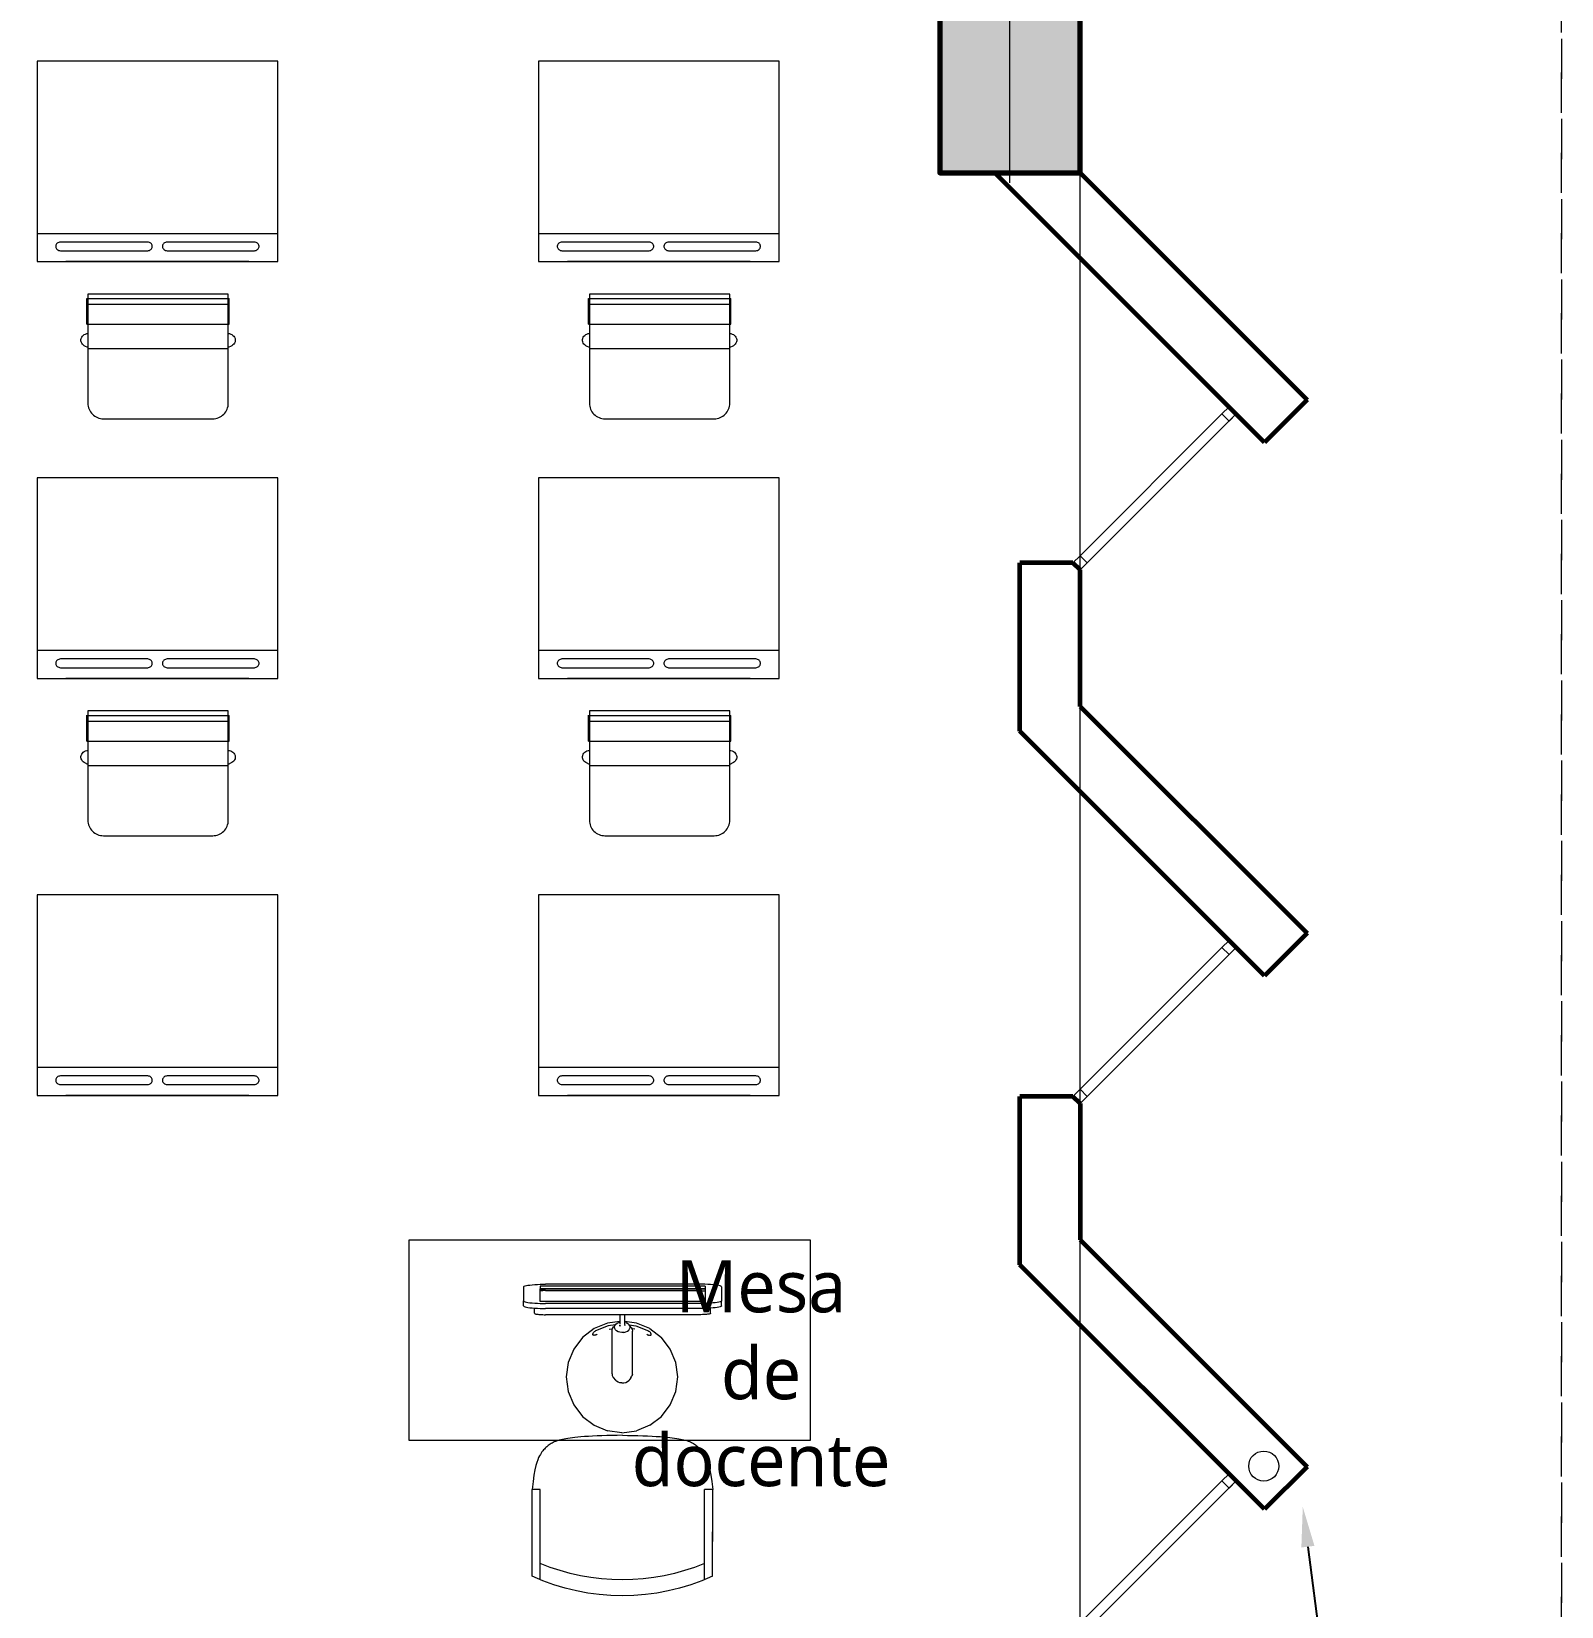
# Model space of a CAD drawing. Header units: metres. Extents: x 28 to 239, y -1 to 113.
# Drawn here: x 127.527 to 131.341, y 69.763 to 73.69 of the extents above; entities that cross this region are included whole.
import ezdxf
from ezdxf import colors
from ezdxf.entities.mleader import LeaderData, LeaderLine
from ezdxf.math import Vec2, Vec3

# ---------------------------------------------------------------- set-up
doc = ezdxf.new("R2010")
doc.units = ezdxf.units.M
doc.linetypes.add('DASHED2', pattern=[0.375, 0.25, -0.125])
doc.linetypes.add('HIDDEN2', pattern=[0.1875, 0.125, -0.0625])
for name, color, linetype, lineweight in [('COLUMNAS 50', 32, 'Continuous', 70), ('Equipamiento SR', 23, 'Continuous', 0), ('GRAFO 0 BLANCO', 7, 'Continuous', 0), ('letras sr', 7, 'Continuous', 5), ('Muros el', 144, 'Continuous', 60), ('proyecciones', 1, 'DASHED2', 5), ('tuberia de montantes', 10, 'Continuous', 0), ('Vanos', 140, 'Continuous', 5)]:
    doc.layers.add(name, color=color, linetype=linetype, lineweight=lineweight)
doc.layers.add('Mobiliario', color=7, linetype='Continuous', lineweight=0, true_color=0x7f7f7f)
doc.styles.add('Generales', font='trebuc.ttf', dxfattribs={"height": 0.1})

# ---------------------------------------------------------------- blocks, each defined once
blk = doc.blocks.new('Columna 1.10 x0.30')
at = {"true_color": 0xc7c8ca}
h = blk.add_hatch(color=9, dxfattribs=at)
h.dxf.hatch_style = 1
h.paths.add_polyline_path([(-234.8493, 113.8066), (-235.9493, 113.8066), (-235.9493, 113.4566), (-234.8493, 113.4566)])
h.paths.add_polyline_path([(-235.3906, 113.6316, -1), (-235.408, 113.6316, -1)], flags=16)
at = {"layer": 'COLUMNAS 50', "color": 1, "linetype": 'Continuous', "lineweight": 5}
for p, q in [((-235.3993, 113.8732), (-235.3993, 113.6932)), ((-235.9743, 113.6316), (-235.4443, 113.6316)), ((-234.8243, 113.6316), (-235.3543, 113.6316)), ((-235.3993, 113.5616), (-235.3993, 113.3816))]:
    blk.add_line(p, q, dxfattribs=at)
at = {"layer": 'COLUMNAS 50', "linetype": 'Continuous'}
blk.add_lwpolyline([(-235.9493, 113.4566), (-234.8493, 113.4566), (-234.8493, 113.8066), (-235.9493, 113.8066)], close=True, dxfattribs=at)
at = {"layer": 'COLUMNAS 50', "color": 1, "linetype": 'Continuous', "lineweight": 5}
blk.add_circle((-235.3993, 113.6316), 0.00871, dxfattribs=at)
blk.add_point((-235.3993, 113.6316), dxfattribs=at)
blk = doc.blocks.new('A$C0C667B88')
at = {"layer": 'Equipamiento SR'}
for p, q in [((0.0491, 0.7653), (0.1591, 0.7653)), ((0.135, 0.7655), (0.265, 0.7655)), ((0.16, 0.7655), (0.265, 0.7655)), ((0.265, 0.7655), (0.265, 0.7453)), ((0.0404, 0.7453), (0.265, 0.7453)), ((0.0404, 0.3353), (0.265, 0.3353)), ((0.0491, 0.3153), (0.1591, 0.3153)), ((0.135, 0.3155), (0.265, 0.3155)), ((0.16, 0.3155), (0.265, 0.3155)), ((0.265, 0.3353), (0.265, 0.3155))]:
    blk.add_line(p, q, dxfattribs=at)
for points in [[(0.4, 0.5403), (0.3999, 0.5534), (0.3997, 0.5663), (0.3994, 0.579), (0.399, 0.5913), (0.3985, 0.6032), (0.398, 0.6144), (0.3974, 0.6249), (0.3967, 0.6346), (0.396, 0.6433), (0.3953, 0.6512), (0.3946, 0.6584), (0.3938, 0.6648), (0.393, 0.6706), (0.3922, 0.6759), (0.3914, 0.6808), (0.3905, 0.6853), (0.3896, 0.6895), (0.3887, 0.6935), (0.3877, 0.6973), (0.3867, 0.7008), (0.3857, 0.7041), (0.3845, 0.7073), (0.3834, 0.7102), (0.3821, 0.713), (0.3808, 0.7156), (0.3794, 0.718), (0.378, 0.7203), (0.3765, 0.7226), (0.3749, 0.7247), (0.3732, 0.7268), (0.3715, 0.7288), (0.3697, 0.7307), (0.3678, 0.7327), (0.3658, 0.7346), (0.3637, 0.7366), (0.3613, 0.7385), (0.3587, 0.7405), (0.3557, 0.7426), (0.3524, 0.7447), (0.3486, 0.7468), (0.3444, 0.749), (0.3392, 0.7513), (0.3326, 0.7536), (0.3244, 0.7559), (0.3139, 0.7583), (0.3008, 0.7607), (0.2846, 0.7631), (0.265, 0.7655)], [(0.4, 0.5403), (0.3999, 0.5272), (0.3997, 0.5142), (0.3994, 0.5015), (0.399, 0.4892), (0.3985, 0.4774), (0.398, 0.4661), (0.3974, 0.4556), (0.3967, 0.446), (0.396, 0.4372), (0.3953, 0.4293), (0.3946, 0.4222), (0.3938, 0.4158), (0.393, 0.4099), (0.3922, 0.4046), (0.3914, 0.3998), (0.3905, 0.3952), (0.3896, 0.391), (0.3887, 0.387), (0.3877, 0.3832), (0.3867, 0.3797), (0.3857, 0.3764), (0.3845, 0.3733), (0.3834, 0.3703), (0.3821, 0.3676), (0.3808, 0.365), (0.3794, 0.3625), (0.378, 0.3602), (0.3765, 0.358), (0.3749, 0.3558), (0.3732, 0.3538), (0.3715, 0.3518), (0.3697, 0.3498), (0.3678, 0.3478), (0.3658, 0.3459), (0.3637, 0.344), (0.3613, 0.342), (0.3587, 0.34), (0.3557, 0.338), (0.3524, 0.3359), (0.3486, 0.3337), (0.3444, 0.3315), (0.3392, 0.3293), (0.3326, 0.327), (0.3244, 0.3247), (0.3139, 0.3223), (0.3008, 0.32), (0.2846, 0.3177), (0.265, 0.3155)]]:
    blk.add_lwpolyline(points, dxfattribs=at)
for centre, start, end in [((0.5402, 0.5403), 155.3885, 204.6115), ((0.5802, 0.5403), 157.7008, 202.2992)]:
    blk.add_arc(centre, 0.5403, start, end, dxfattribs=at)
blk = doc.blocks.new('A$C3689293D')
at = {"layer": 'Equipamiento SR'}
for p, q in [((0.95, 0.7), (0.05, 0.7)), ((0.2485, 0.5888), (0.2553, 0.5892)), ((0.2553, 0.5892), (0.2624, 0.5895)), ((0.2624, 0.5895), (0.2697, 0.5897)), ((0.2697, 0.5897), (0.2756, 0.5897)), ((0.2756, 0.5897), (0.6598, 0.5897)), ((0.6657, 0.5897), (0.6598, 0.5897)), ((0.673, 0.5895), (0.6657, 0.5897)), ((0.6801, 0.5892), (0.673, 0.5895)), ((0.6868, 0.5888), (0.6801, 0.5892)), ((0.2211, 0.5829), (0.2212, 0.5836)), ((0.2211, 0.5829), (0.2211, 0.5485)), ((0.2212, 0.5836), (0.2224, 0.5845)), ((0.2224, 0.5845), (0.2246, 0.5854)), ((0.2246, 0.5854), (0.2278, 0.5862)), ((0.2278, 0.5862), (0.2318, 0.587)), ((0.2318, 0.587), (0.2367, 0.5877)), ((0.2367, 0.5877), (0.2423, 0.5883)), ((0.2423, 0.5883), (0.2485, 0.5888)), ((0.2622, 0.5845), (0.6732, 0.5845)), ((0.2622, 0.5845), (0.2622, 0.5783)), ((0.2622, 0.5783), (0.6732, 0.5783)), ((0.2622, 0.5783), (0.2622, 0.5769)), ((0.2622, 0.5769), (0.2624, 0.577)), ((0.2622, 0.5769), (0.2622, 0.5733)), ((0.2652, 0.5735), (0.2622, 0.5733)), ((0.2622, 0.5733), (0.2622, 0.5468)), ((0.2624, 0.577), (0.2697, 0.5771)), ((0.2687, 0.5736), (0.2652, 0.5735)), ((0.2723, 0.5737), (0.2687, 0.5736)), ((0.2697, 0.5771), (0.2756, 0.5771)), ((0.2759, 0.5737), (0.2723, 0.5737)), ((0.2756, 0.5771), (0.6598, 0.5771)), ((0.6595, 0.5737), (0.2759, 0.5737)), ((0.6595, 0.5737), (0.6631, 0.5737)), ((0.6657, 0.5771), (0.6598, 0.5771)), ((0.6631, 0.5737), (0.6667, 0.5736)), ((0.673, 0.577), (0.6657, 0.5771)), ((0.6667, 0.5736), (0.6702, 0.5735)), ((0.6702, 0.5735), (0.6732, 0.5733)), ((0.6732, 0.5769), (0.673, 0.577)), ((0.6732, 0.5845), (0.6732, 0.5783)), ((0.6732, 0.5769), (0.6732, 0.5783)), ((0.6732, 0.5733), (0.6732, 0.5769)), ((0.6732, 0.5468), (0.6732, 0.5733)), ((0.6931, 0.5883), (0.6868, 0.5888)), ((0.6987, 0.5877), (0.6931, 0.5883)), ((0.7036, 0.587), (0.6987, 0.5877)), ((0.7076, 0.5862), (0.7036, 0.587)), ((0.7108, 0.5854), (0.7076, 0.5862)), ((0.713, 0.5845), (0.7108, 0.5854)), ((0.7142, 0.5836), (0.713, 0.5845)), ((0.7143, 0.5829), (0.7142, 0.5836)), ((0.7143, 0.5829), (0.7143, 0.5485)), ((0.2211, 0.5359), (0.2211, 0.5485)), ((0.2211, 0.5485), (0.2212, 0.5478)), ((0.2211, 0.5359), (0.2212, 0.5352)), ((0.2212, 0.5478), (0.2224, 0.5469)), ((0.2212, 0.5352), (0.2224, 0.5343)), ((0.2224, 0.5469), (0.2246, 0.546)), ((0.2224, 0.5343), (0.2246, 0.5334)), ((0.2246, 0.546), (0.2278, 0.5451)), ((0.2246, 0.5334), (0.2278, 0.5326)), ((0.2278, 0.5451), (0.2318, 0.5443)), ((0.2278, 0.5326), (0.2318, 0.5318)), ((0.2318, 0.5443), (0.2367, 0.5436)), ((0.2318, 0.5318), (0.2367, 0.5311)), ((0.2367, 0.5436), (0.2423, 0.543)), ((0.2367, 0.5311), (0.2423, 0.5305)), ((0.2423, 0.543), (0.2485, 0.5425)), ((0.2423, 0.5305), (0.2485, 0.53)), ((0.2485, 0.5425), (0.2553, 0.5421)), ((0.2485, 0.53), (0.2553, 0.5296)), ((0.2485, 0.5171), (0.2485, 0.53)), ((0.2485, 0.53), (0.2485, 0.53)), ((0.2485, 0.5171), (0.2486, 0.5167)), ((0.2486, 0.5167), (0.2491, 0.5162)), ((0.2491, 0.5162), (0.2502, 0.5158)), ((0.2502, 0.5158), (0.2518, 0.5154)), ((0.2518, 0.5154), (0.2537, 0.515)), ((0.2537, 0.515), (0.2561, 0.5147)), ((0.2553, 0.5421), (0.2624, 0.5419)), ((0.2553, 0.5296), (0.2624, 0.5293)), ((0.2561, 0.5147), (0.2589, 0.5144)), ((0.2589, 0.5144), (0.2619, 0.5141)), ((0.2619, 0.5141), (0.2652, 0.5139)), ((0.2622, 0.5468), (0.6732, 0.5468)), ((0.2624, 0.5419), (0.2697, 0.5417)), ((0.2624, 0.5293), (0.2697, 0.5291)), ((0.2652, 0.5139), (0.2687, 0.5138)), ((0.2687, 0.5138), (0.2723, 0.5137)), ((0.2697, 0.5417), (0.2756, 0.5417)), ((0.2697, 0.5291), (0.2756, 0.5291)), ((0.2723, 0.5137), (0.2759, 0.5137)), ((0.2756, 0.5417), (0.6598, 0.5417)), ((0.2756, 0.5291), (0.6598, 0.5291)), ((0.2759, 0.5137), (0.4622, 0.5137)), ((0.4622, 0.4967), (0.4622, 0.5137)), ((0.4622, 0.5137), (0.4748, 0.5137)), ((0.4748, 0.5137), (0.6595, 0.5137)), ((0.4748, 0.5137), (0.4748, 0.4969)), ((0.6631, 0.5137), (0.6595, 0.5137)), ((0.6657, 0.5417), (0.6598, 0.5417)), ((0.6657, 0.5291), (0.6598, 0.5291)), ((0.6667, 0.5138), (0.6631, 0.5137)), ((0.673, 0.5419), (0.6657, 0.5417)), ((0.673, 0.5293), (0.6657, 0.5291)), ((0.6702, 0.5139), (0.6667, 0.5138)), ((0.6735, 0.5141), (0.6702, 0.5139)), ((0.6801, 0.5421), (0.673, 0.5419)), ((0.6801, 0.5296), (0.673, 0.5293)), ((0.6765, 0.5144), (0.6735, 0.5141)), ((0.6793, 0.5147), (0.6765, 0.5144)), ((0.6816, 0.515), (0.6793, 0.5147)), ((0.6868, 0.5425), (0.6801, 0.5421)), ((0.6868, 0.53), (0.6801, 0.5296)), ((0.6836, 0.5154), (0.6816, 0.515)), ((0.6852, 0.5158), (0.6836, 0.5154)), ((0.6862, 0.5162), (0.6852, 0.5158)), ((0.6868, 0.5167), (0.6862, 0.5162)), ((0.6931, 0.543), (0.6868, 0.5425)), ((0.6869, 0.53), (0.6868, 0.53)), ((0.6869, 0.5171), (0.6868, 0.5167)), ((0.6931, 0.5305), (0.6869, 0.53)), ((0.6869, 0.5171), (0.6869, 0.53)), ((0.6987, 0.5436), (0.6931, 0.543)), ((0.6987, 0.5311), (0.6931, 0.5305)), ((0.7036, 0.5443), (0.6987, 0.5436)), ((0.7036, 0.5318), (0.6987, 0.5311)), ((0.7076, 0.5451), (0.7036, 0.5443)), ((0.7076, 0.5326), (0.7036, 0.5318)), ((0.7108, 0.546), (0.7076, 0.5451)), ((0.7108, 0.5334), (0.7076, 0.5326)), ((0.713, 0.5469), (0.7108, 0.546)), ((0.713, 0.5343), (0.7108, 0.5334)), ((0.7142, 0.5478), (0.713, 0.5469)), ((0.7142, 0.5352), (0.713, 0.5343)), ((0.7143, 0.5485), (0.7142, 0.5478)), ((0.7143, 0.5359), (0.7142, 0.5352)), ((0.7143, 0.5359), (0.7143, 0.5485)), ((0.3996, 0.479), (0.3708, 0.4569)), ((0.3996, 0.479), (0.4332, 0.4929)), ((0.4001, 0.4707), (0.4011, 0.4716)), ((0.4011, 0.4716), (0.4022, 0.4724)), ((0.402, 0.472), (0.4032, 0.4729)), ((0.4022, 0.4724), (0.4034, 0.4732)), ((0.435, 0.4861), (0.4034, 0.4732)), ((0.4332, 0.4929), (0.4622, 0.4967)), ((0.4512, 0.4882), (0.435, 0.4861)), ((0.4373, 0.4774), (0.4441, 0.4783)), ((0.4437, 0.4776), (0.4431, 0.4729)), ((0.4431, 0.3651), (0.4431, 0.4729)), ((0.446, 0.482), (0.4437, 0.4776)), ((0.446, 0.482), (0.4517, 0.4888)), ((0.45, 0.4856), (0.4495, 0.4821)), ((0.4495, 0.4821), (0.4504, 0.4786)), ((0.45, 0.4856), (0.4517, 0.4888)), ((0.4525, 0.4754), (0.4504, 0.4786)), ((0.4517, 0.4888), (0.4546, 0.4917)), ((0.4556, 0.4727), (0.4525, 0.4754)), ((0.4584, 0.494), (0.4546, 0.4917)), ((0.4597, 0.4707), (0.4556, 0.4727)), ((0.4584, 0.494), (0.4622, 0.4952)), ((0.4622, 0.4952), (0.4622, 0.4967)), ((0.4622, 0.4905), (0.4622, 0.4952)), ((0.4629, 0.4888), (0.4623, 0.4869)), ((0.4625, 0.4881), (0.4623, 0.4869)), ((0.4629, 0.4889), (0.4625, 0.4881)), ((0.4747, 0.4873), (0.474, 0.4851)), ((0.474, 0.4851), (0.4745, 0.4861)), ((0.4742, 0.4698), (0.4787, 0.4712)), ((0.4745, 0.4861), (0.4747, 0.4873)), ((0.4748, 0.4969), (0.4748, 0.4952)), ((0.4748, 0.4969), (0.5052, 0.4929)), ((0.4774, 0.4945), (0.4748, 0.4952)), ((0.4748, 0.4952), (0.4748, 0.4898)), ((0.4814, 0.4925), (0.4774, 0.4945)), ((0.4787, 0.4712), (0.4825, 0.4735)), ((0.4846, 0.4898), (0.4814, 0.4925)), ((0.4825, 0.4735), (0.4853, 0.4763)), ((0.4867, 0.4866), (0.4846, 0.4898)), ((0.4846, 0.4898), (0.49, 0.4832)), ((0.4853, 0.4763), (0.487, 0.4796)), ((0.4857, 0.4884), (0.5033, 0.4861)), ((0.4875, 0.4831), (0.4867, 0.4866)), ((0.487, 0.4796), (0.4875, 0.4831)), ((0.4928, 0.479), (0.49, 0.4832)), ((0.4939, 0.4743), (0.4928, 0.479)), ((0.501, 0.4774), (0.4929, 0.4784)), ((0.4939, 0.3666), (0.4939, 0.4743)), ((0.5033, 0.4861), (0.535, 0.4732)), ((0.5052, 0.4929), (0.5387, 0.479)), ((0.5362, 0.4724), (0.535, 0.4732)), ((0.5373, 0.4716), (0.5362, 0.4724)), ((0.5383, 0.4707), (0.5373, 0.4716)), ((0.5387, 0.479), (0.5675, 0.4569)), ((0.3487, 0.4281), (0.3708, 0.4569)), ((0.3962, 0.4648), (0.3963, 0.4655)), ((0.3962, 0.4641), (0.3962, 0.4648)), ((0.3965, 0.4635), (0.3962, 0.4641)), ((0.3963, 0.4655), (0.3966, 0.4663)), ((0.3968, 0.4631), (0.3965, 0.4635)), ((0.3966, 0.4663), (0.397, 0.4672)), ((0.3973, 0.4627), (0.3968, 0.4631)), ((0.397, 0.4672), (0.3976, 0.468)), ((0.398, 0.4624), (0.3973, 0.4627)), ((0.3976, 0.468), (0.3983, 0.4689)), ((0.3988, 0.4623), (0.398, 0.4624)), ((0.3983, 0.4689), (0.3991, 0.4698)), ((0.3997, 0.4622), (0.3988, 0.4623)), ((0.3991, 0.4698), (0.4001, 0.4707)), ((0.4007, 0.4623), (0.3997, 0.4622)), ((0.4017, 0.4625), (0.4007, 0.4623)), ((0.4029, 0.4628), (0.4017, 0.4625)), ((0.4041, 0.4632), (0.4029, 0.4628)), ((0.4053, 0.4638), (0.4041, 0.4632)), ((0.4065, 0.4644), (0.4053, 0.4638)), ((0.4072, 0.4648), (0.4065, 0.4644)), ((0.4643, 0.4695), (0.4597, 0.4707)), ((0.4643, 0.4695), (0.4693, 0.4692)), ((0.4693, 0.4692), (0.4742, 0.4698)), ((0.5311, 0.4648), (0.5318, 0.4644)), ((0.5318, 0.4644), (0.5331, 0.4638)), ((0.5331, 0.4638), (0.5343, 0.4632)), ((0.5343, 0.4632), (0.5355, 0.4628)), ((0.5355, 0.4628), (0.5366, 0.4625)), ((0.5366, 0.4625), (0.5377, 0.4623)), ((0.5377, 0.4623), (0.5387, 0.4622)), ((0.5393, 0.4698), (0.5383, 0.4707)), ((0.5387, 0.4622), (0.5396, 0.4623)), ((0.5401, 0.4689), (0.5393, 0.4698)), ((0.5396, 0.4623), (0.5404, 0.4624)), ((0.5408, 0.468), (0.5401, 0.4689)), ((0.5404, 0.4624), (0.541, 0.4627)), ((0.5414, 0.4672), (0.5408, 0.468)), ((0.541, 0.4627), (0.5415, 0.4631)), ((0.5418, 0.4663), (0.5414, 0.4672)), ((0.5415, 0.4631), (0.5419, 0.4635)), ((0.5421, 0.4655), (0.5418, 0.4663)), ((0.5419, 0.4635), (0.5421, 0.4641)), ((0.5422, 0.4648), (0.5421, 0.4655)), ((0.5421, 0.4641), (0.5422, 0.4648)), ((0.5675, 0.4569), (0.5896, 0.4281)), ((0.3301, 0.3586), (0.3348, 0.3946)), ((0.3348, 0.3946), (0.3487, 0.4281)), ((0.5896, 0.4281), (0.6035, 0.3946)), ((0.6035, 0.3946), (0.6083, 0.3586)), ((0.3348, 0.3226), (0.3301, 0.3586)), ((0.4431, 0.3651), (0.4443, 0.3605)), ((0.447, 0.3563), (0.4443, 0.3605)), ((0.447, 0.3563), (0.4525, 0.3497)), ((0.491, 0.3575), (0.4853, 0.3506)), ((0.4933, 0.3619), (0.491, 0.3575)), ((0.4939, 0.3666), (0.4933, 0.3619)), ((0.6083, 0.3586), (0.6035, 0.3226)), ((0.3487, 0.289), (0.3348, 0.3226)), ((0.4556, 0.347), (0.4525, 0.3497)), ((0.4597, 0.345), (0.4556, 0.347)), ((0.4643, 0.3438), (0.4597, 0.345)), ((0.4693, 0.3435), (0.4643, 0.3438)), ((0.4693, 0.3435), (0.4742, 0.344)), ((0.4742, 0.344), (0.4787, 0.3455)), ((0.4787, 0.3455), (0.4825, 0.3478)), ((0.4825, 0.3478), (0.4853, 0.3506)), ((0.6035, 0.3226), (0.5896, 0.289)), ((0.3708, 0.2602), (0.3487, 0.289)), ((0.5896, 0.289), (0.5675, 0.2602)), ((0.3996, 0.2381), (0.3708, 0.2602)), ((0.3996, 0.2381), (0.4332, 0.2242)), ((0.5387, 0.2381), (0.5052, 0.2242)), ((0.5675, 0.2602), (0.5387, 0.2381)), ((0.4692, 0.2195), (0.4332, 0.2242)), ((0.4692, 0.2195), (0.5052, 0.2242))]:
    blk.add_line(p, q, dxfattribs=at)
blk.add_lwpolyline([(1, 0.7), (0, 0.7), (0, 0.2), (1, 0.2), (1, 0.7)], dxfattribs=at)
blk = doc.blocks.new('A$C3A47622C')
at = {"layer": 'Mobiliario', "linetype": 'Continuous'}
for p, q in [((0.0251, 0.3696), (0.0111, 0.3696)), ((0.0111, 0.015), (0.0111, 0.3696)), ((0.0752, 0.3696), (0.0251, 0.3696)), ((0.0251, 0.015), (0.0251, 0.3696)), ((0.0752, 0.015), (0.0752, 0.3696)), ((0.0983, 0.3673), (0.0987, 0.37)), ((0.0987, 0.37), (0.0997, 0.3732)), ((0.0997, 0.3732), (0.1012, 0.3762)), ((0.1012, 0.3762), (0.1031, 0.3788)), ((0.1031, 0.3788), (0.1053, 0.381)), ((0.1053, 0.381), (0.1079, 0.3828)), ((0.1079, 0.3828), (0.1107, 0.384)), ((0.1107, 0.384), (0.1136, 0.3846)), ((0.1136, 0.3846), (0.1165, 0.3846)), ((0.1165, 0.3846), (0.1194, 0.384)), ((0.1194, 0.384), (0.1222, 0.3828)), ((0.1222, 0.3828), (0.1248, 0.381)), ((0.1248, 0.381), (0.127, 0.3788)), ((0.127, 0.3788), (0.1289, 0.3762)), ((0.1289, 0.3762), (0.1297, 0.3747)), ((0.1297, 0.3747), (0.1333, 0.3673)), ((0.0752, 0.015), (0.0108, 0.015)), ((0.0987, 0.0146), (0.0983, 0.0173)), ((0.0997, 0.0113), (0.0987, 0.0146)), ((0.1012, 0.0084), (0.0997, 0.0113)), ((0.1031, 0.0057), (0.1012, 0.0084)), ((0.1053, 0.0035), (0.1031, 0.0057)), ((0.1079, 0.0018), (0.1053, 0.0035)), ((0.1107, 0.0006), (0.1079, 0.0018)), ((0.1136, 0), (0.1107, 0.0006)), ((0.1165, 0), (0.1136, 0)), ((0.1194, 0.0006), (0.1165, 0)), ((0.1222, 0.0018), (0.1194, 0.0006)), ((0.1248, 0.0035), (0.1222, 0.0018)), ((0.127, 0.0057), (0.1248, 0.0035)), ((0.1289, 0.0084), (0.127, 0.0057)), ((0.1297, 0.0099), (0.1289, 0.0084)), ((0.1333, 0.0173), (0.1297, 0.0099))]:
    blk.add_line(p, q, dxfattribs=at)
at = {"layer": 'Mobiliario'}
blk.add_line((0.1361, 0.0173), (0.1361, 0.3673), dxfattribs=at)
at = {"layer": 'Mobiliario', "linetype": 'Continuous'}
blk.add_lwpolyline([(0, 0.0173), (0.2722, 0.0173, 0.414214), (0.3111, 0.0562), (0.3111, 0.3284, 0.414214), (0.2722, 0.3673), (0, 0.3673), (0, 0.0173)], format="xyb", dxfattribs=at)

msp = doc.modelspace()

# ---------------------------------------------------------------- linework, layer by layer
at = {"layer": 'GRAFO 0 BLANCO'}
msp.add_lwpolyline([(119.7411, 55.3632), (130.1411, 55.3632), (130.1411, 88.2872), (119.7411, 88.2872), (119.7411, 55.3632)], dxfattribs=at)
at = {"layer": 'Mobiliario', "linetype": 'Continuous', "lineweight": 0}
for p, q in [((127.5411, 73.6161), (127.5411, 73.1161)), ((128.1411, 73.6161), (127.5411, 73.6161)), ((128.1411, 73.1161), (128.1411, 73.6161)), ((128.7911, 73.6161), (128.7911, 73.1161)), ((129.3911, 73.6161), (128.7911, 73.6161)), ((129.3911, 73.1161), (129.3911, 73.6161)), ((127.5411, 73.1865), (128.1411, 73.1865)), ((127.5882, 73.1568), (127.5878, 73.155)), ((127.5878, 73.155), (127.5878, 73.1531)), ((127.5889, 73.1586), (127.5882, 73.1568)), ((127.59, 73.1602), (127.5889, 73.1586)), ((127.5915, 73.1617), (127.59, 73.1602)), ((127.5932, 73.1629), (127.5915, 73.1617)), ((127.5951, 73.1639), (127.5932, 73.1629)), ((127.5972, 73.1645), (127.5951, 73.1639)), ((127.5994, 73.1648), (127.5972, 73.1645)), ((127.6005, 73.1648), (127.5994, 73.1648)), ((127.8158, 73.1648), (127.6005, 73.1648)), ((127.8169, 73.1648), (127.8158, 73.1648)), ((127.8191, 73.1645), (127.8169, 73.1648)), ((127.8212, 73.1639), (127.8191, 73.1645)), ((127.8231, 73.1629), (127.8212, 73.1639)), ((127.8248, 73.1617), (127.8231, 73.1629)), ((127.8262, 73.1602), (127.8248, 73.1617)), ((127.8273, 73.1586), (127.8262, 73.1602)), ((127.8281, 73.1568), (127.8273, 73.1586)), ((127.8284, 73.155), (127.8281, 73.1568)), ((127.8284, 73.1531), (127.8284, 73.155)), ((127.8542, 73.1568), (127.8538, 73.155)), ((127.8538, 73.155), (127.8538, 73.1531)), ((127.8549, 73.1586), (127.8542, 73.1568)), ((127.856, 73.1602), (127.8549, 73.1586)), ((127.8575, 73.1617), (127.856, 73.1602)), ((127.8592, 73.1629), (127.8575, 73.1617)), ((127.8611, 73.1639), (127.8592, 73.1629)), ((127.8632, 73.1645), (127.8611, 73.1639)), ((127.8653, 73.1648), (127.8632, 73.1645)), ((127.8664, 73.1648), (127.8653, 73.1648)), ((128.0818, 73.1648), (127.8664, 73.1648)), ((128.0829, 73.1648), (128.0818, 73.1648)), ((128.0851, 73.1645), (128.0829, 73.1648)), ((128.0871, 73.1639), (128.0851, 73.1645)), ((128.0891, 73.1629), (128.0871, 73.1639)), ((128.0908, 73.1617), (128.0891, 73.1629)), ((128.0922, 73.1602), (128.0908, 73.1617)), ((128.0933, 73.1586), (128.0922, 73.1602)), ((128.094, 73.1568), (128.0933, 73.1586)), ((128.0944, 73.155), (128.094, 73.1568)), ((128.0944, 73.1531), (128.0944, 73.155)), ((128.1261, 73.1865), (128.1261, 73.1861)), ((128.7911, 73.1865), (129.3911, 73.1865)), ((128.8382, 73.1568), (128.8378, 73.155)), ((128.8378, 73.155), (128.8378, 73.1531)), ((128.8389, 73.1586), (128.8382, 73.1568)), ((128.84, 73.1602), (128.8389, 73.1586)), ((128.8415, 73.1617), (128.84, 73.1602)), ((128.8432, 73.1629), (128.8415, 73.1617)), ((128.8451, 73.1639), (128.8432, 73.1629)), ((128.8472, 73.1645), (128.8451, 73.1639)), ((128.8494, 73.1648), (128.8472, 73.1645)), ((128.8505, 73.1648), (128.8494, 73.1648)), ((129.0658, 73.1648), (128.8505, 73.1648)), ((129.0669, 73.1648), (129.0658, 73.1648)), ((129.0691, 73.1645), (129.0669, 73.1648)), ((129.0712, 73.1639), (129.0691, 73.1645)), ((129.0731, 73.1629), (129.0712, 73.1639)), ((129.0748, 73.1617), (129.0731, 73.1629)), ((129.0762, 73.1602), (129.0748, 73.1617)), ((129.0773, 73.1586), (129.0762, 73.1602)), ((129.0781, 73.1568), (129.0773, 73.1586)), ((129.0784, 73.155), (129.0781, 73.1568)), ((129.0784, 73.1531), (129.0784, 73.155)), ((129.1042, 73.1568), (129.1038, 73.155)), ((129.1038, 73.155), (129.1038, 73.1531)), ((129.1049, 73.1586), (129.1042, 73.1568)), ((129.106, 73.1602), (129.1049, 73.1586)), ((129.1075, 73.1617), (129.106, 73.1602)), ((129.1092, 73.1629), (129.1075, 73.1617)), ((129.1111, 73.1639), (129.1092, 73.1629)), ((129.1132, 73.1645), (129.1111, 73.1639)), ((129.1153, 73.1648), (129.1132, 73.1645)), ((129.1164, 73.1648), (129.1153, 73.1648)), ((129.3318, 73.1648), (129.1164, 73.1648)), ((129.3329, 73.1648), (129.3318, 73.1648)), ((129.3351, 73.1645), (129.3329, 73.1648)), ((129.3371, 73.1639), (129.3351, 73.1645)), ((129.3391, 73.1629), (129.3371, 73.1639)), ((129.3408, 73.1617), (129.3391, 73.1629)), ((129.3422, 73.1602), (129.3408, 73.1617)), ((129.3433, 73.1586), (129.3422, 73.1602)), ((129.344, 73.1568), (129.3433, 73.1586)), ((129.3444, 73.155), (129.344, 73.1568)), ((129.3444, 73.1531), (129.3444, 73.155)), ((129.3761, 73.1865), (129.3761, 73.1861)), ((127.5411, 73.1161), (128.1411, 73.1161)), ((127.5878, 73.1531), (127.5882, 73.1512)), ((127.5882, 73.1512), (127.5889, 73.1494)), ((127.5889, 73.1494), (127.59, 73.1478)), ((127.59, 73.1478), (127.5915, 73.1463)), ((127.5915, 73.1463), (127.5932, 73.1451)), ((127.5932, 73.1451), (127.5951, 73.1441)), ((127.5951, 73.1441), (127.5972, 73.1435)), ((127.5972, 73.1435), (127.5994, 73.1432)), ((127.5994, 73.1432), (127.6005, 73.1432)), ((127.6005, 73.1432), (127.8158, 73.1432)), ((128.0691, 73.1161), (127.6131, 73.1161)), ((127.8158, 73.1432), (127.8169, 73.1432)), ((127.8169, 73.1432), (127.8191, 73.1435)), ((127.8191, 73.1435), (127.8212, 73.1441)), ((127.8212, 73.1441), (127.8231, 73.1451)), ((127.8231, 73.1451), (127.8248, 73.1463)), ((127.8248, 73.1463), (127.8262, 73.1478)), ((127.8262, 73.1478), (127.8273, 73.1494)), ((127.8273, 73.1494), (127.8281, 73.1512)), ((127.8281, 73.1512), (127.8284, 73.1531)), ((127.8538, 73.1531), (127.8542, 73.1512)), ((127.8542, 73.1512), (127.8549, 73.1494)), ((127.8549, 73.1494), (127.856, 73.1478)), ((127.856, 73.1478), (127.8575, 73.1463)), ((127.8575, 73.1463), (127.8592, 73.1451)), ((127.8592, 73.1451), (127.8611, 73.1441)), ((127.8611, 73.1441), (127.8632, 73.1435)), ((127.8632, 73.1435), (127.8653, 73.1432)), ((127.8653, 73.1432), (127.8664, 73.1432)), ((127.8664, 73.1432), (128.0818, 73.1432)), ((128.0818, 73.1432), (128.0829, 73.1432)), ((128.0829, 73.1432), (128.0851, 73.1435)), ((128.0851, 73.1435), (128.0871, 73.1441)), ((128.0871, 73.1441), (128.0891, 73.1451)), ((128.0891, 73.1451), (128.0908, 73.1463)), ((128.0908, 73.1463), (128.0922, 73.1478)), ((128.0922, 73.1478), (128.0933, 73.1494)), ((128.0933, 73.1494), (128.094, 73.1512)), ((128.094, 73.1512), (128.0944, 73.1531)), ((128.7911, 73.1161), (129.3911, 73.1161)), ((128.8378, 73.1531), (128.8382, 73.1512)), ((128.8382, 73.1512), (128.8389, 73.1494)), ((128.8389, 73.1494), (128.84, 73.1478)), ((128.84, 73.1478), (128.8415, 73.1463)), ((128.8415, 73.1463), (128.8432, 73.1451)), ((128.8432, 73.1451), (128.8451, 73.1441)), ((128.8451, 73.1441), (128.8472, 73.1435)), ((128.8472, 73.1435), (128.8494, 73.1432)), ((128.8494, 73.1432), (128.8505, 73.1432)), ((128.8505, 73.1432), (129.0658, 73.1432)), ((129.3191, 73.1161), (128.8631, 73.1161)), ((129.0658, 73.1432), (129.0669, 73.1432)), ((129.0669, 73.1432), (129.0691, 73.1435)), ((129.0691, 73.1435), (129.0712, 73.1441)), ((129.0712, 73.1441), (129.0731, 73.1451)), ((129.0731, 73.1451), (129.0748, 73.1463)), ((129.0748, 73.1463), (129.0762, 73.1478)), ((129.0762, 73.1478), (129.0773, 73.1494)), ((129.0773, 73.1494), (129.0781, 73.1512)), ((129.0781, 73.1512), (129.0784, 73.1531)), ((129.1038, 73.1531), (129.1042, 73.1512)), ((129.1042, 73.1512), (129.1049, 73.1494)), ((129.1049, 73.1494), (129.106, 73.1478)), ((129.106, 73.1478), (129.1075, 73.1463)), ((129.1075, 73.1463), (129.1092, 73.1451)), ((129.1092, 73.1451), (129.1111, 73.1441)), ((129.1111, 73.1441), (129.1132, 73.1435)), ((129.1132, 73.1435), (129.1153, 73.1432)), ((129.1153, 73.1432), (129.1164, 73.1432)), ((129.1164, 73.1432), (129.3318, 73.1432)), ((129.3318, 73.1432), (129.3329, 73.1432)), ((129.3329, 73.1432), (129.3351, 73.1435)), ((129.3351, 73.1435), (129.3371, 73.1441)), ((129.3371, 73.1441), (129.3391, 73.1451)), ((129.3391, 73.1451), (129.3408, 73.1463)), ((129.3408, 73.1463), (129.3422, 73.1478)), ((129.3422, 73.1478), (129.3433, 73.1494)), ((129.3433, 73.1494), (129.344, 73.1512)), ((129.344, 73.1512), (129.3444, 73.1531)), ((127.5411, 72.5766), (127.5411, 72.0766)), ((128.1411, 72.5766), (127.5411, 72.5766)), ((128.1411, 72.0766), (128.1411, 72.5766)), ((128.7911, 72.5766), (128.7911, 72.0766)), ((129.3911, 72.5766), (128.7911, 72.5766)), ((129.3911, 72.0766), (129.3911, 72.5766)), ((127.5411, 72.1471), (128.1411, 72.1471)), ((128.1261, 72.1471), (128.1261, 72.1467)), ((128.7911, 72.1471), (129.3911, 72.1471)), ((129.3761, 72.1471), (129.3761, 72.1467)), ((127.5882, 72.1174), (127.5878, 72.1155)), ((127.5878, 72.1155), (127.5878, 72.1136)), ((127.5878, 72.1136), (127.5882, 72.1118)), ((127.5889, 72.1192), (127.5882, 72.1174)), ((127.5882, 72.1118), (127.5889, 72.11)), ((127.59, 72.1208), (127.5889, 72.1192)), ((127.5889, 72.11), (127.59, 72.1083)), ((127.5915, 72.1223), (127.59, 72.1208)), ((127.59, 72.1083), (127.5915, 72.1069)), ((127.5932, 72.1235), (127.5915, 72.1223)), ((127.5915, 72.1069), (127.5932, 72.1057)), ((127.5951, 72.1244), (127.5932, 72.1235)), ((127.5932, 72.1057), (127.5951, 72.1047)), ((127.5972, 72.1251), (127.5951, 72.1244)), ((127.5951, 72.1047), (127.5972, 72.1041)), ((127.5994, 72.1254), (127.5972, 72.1251)), ((127.5972, 72.1041), (127.5994, 72.1037)), ((127.6005, 72.1254), (127.5994, 72.1254)), ((127.5994, 72.1037), (127.6005, 72.1037)), ((127.8158, 72.1254), (127.6005, 72.1254)), ((127.6005, 72.1037), (127.8158, 72.1037)), ((127.8169, 72.1254), (127.8158, 72.1254)), ((127.8158, 72.1037), (127.8169, 72.1037)), ((127.8191, 72.1251), (127.8169, 72.1254)), ((127.8169, 72.1037), (127.8191, 72.1041)), ((127.8212, 72.1244), (127.8191, 72.1251)), ((127.8191, 72.1041), (127.8212, 72.1047)), ((127.8231, 72.1235), (127.8212, 72.1244)), ((127.8212, 72.1047), (127.8231, 72.1057)), ((127.8248, 72.1223), (127.8231, 72.1235)), ((127.8231, 72.1057), (127.8248, 72.1069)), ((127.8262, 72.1208), (127.8248, 72.1223)), ((127.8248, 72.1069), (127.8262, 72.1083)), ((127.8273, 72.1192), (127.8262, 72.1208)), ((127.8262, 72.1083), (127.8273, 72.11)), ((127.8281, 72.1174), (127.8273, 72.1192)), ((127.8273, 72.11), (127.8281, 72.1118)), ((127.8284, 72.1155), (127.8281, 72.1174)), ((127.8281, 72.1118), (127.8284, 72.1136)), ((127.8284, 72.1136), (127.8284, 72.1155)), ((127.8542, 72.1174), (127.8538, 72.1155)), ((127.8538, 72.1155), (127.8538, 72.1136)), ((127.8538, 72.1136), (127.8542, 72.1118)), ((127.8549, 72.1192), (127.8542, 72.1174)), ((127.8542, 72.1118), (127.8549, 72.11)), ((127.856, 72.1208), (127.8549, 72.1192)), ((127.8549, 72.11), (127.856, 72.1083)), ((127.8575, 72.1223), (127.856, 72.1208)), ((127.856, 72.1083), (127.8575, 72.1069)), ((127.8592, 72.1235), (127.8575, 72.1223)), ((127.8575, 72.1069), (127.8592, 72.1057)), ((127.8611, 72.1244), (127.8592, 72.1235)), ((127.8592, 72.1057), (127.8611, 72.1047)), ((127.8632, 72.1251), (127.8611, 72.1244)), ((127.8611, 72.1047), (127.8632, 72.1041)), ((127.8653, 72.1254), (127.8632, 72.1251)), ((127.8632, 72.1041), (127.8653, 72.1037)), ((127.8664, 72.1254), (127.8653, 72.1254)), ((127.8653, 72.1037), (127.8664, 72.1037)), ((128.0818, 72.1254), (127.8664, 72.1254)), ((127.8664, 72.1037), (128.0818, 72.1037)), ((128.0829, 72.1254), (128.0818, 72.1254)), ((128.0818, 72.1037), (128.0829, 72.1037)), ((128.0851, 72.1251), (128.0829, 72.1254)), ((128.0829, 72.1037), (128.0851, 72.1041)), ((128.0871, 72.1244), (128.0851, 72.1251)), ((128.0851, 72.1041), (128.0871, 72.1047)), ((128.0891, 72.1235), (128.0871, 72.1244)), ((128.0871, 72.1047), (128.0891, 72.1057)), ((128.0908, 72.1223), (128.0891, 72.1235)), ((128.0891, 72.1057), (128.0908, 72.1069)), ((128.0922, 72.1208), (128.0908, 72.1223)), ((128.0908, 72.1069), (128.0922, 72.1083)), ((128.0933, 72.1192), (128.0922, 72.1208)), ((128.0922, 72.1083), (128.0933, 72.11)), ((128.094, 72.1174), (128.0933, 72.1192)), ((128.0933, 72.11), (128.094, 72.1118)), ((128.0944, 72.1155), (128.094, 72.1174)), ((128.094, 72.1118), (128.0944, 72.1136)), ((128.0944, 72.1136), (128.0944, 72.1155)), ((128.8382, 72.1174), (128.8378, 72.1155)), ((128.8378, 72.1155), (128.8378, 72.1136)), ((128.8378, 72.1136), (128.8382, 72.1118)), ((128.8389, 72.1192), (128.8382, 72.1174)), ((128.8382, 72.1118), (128.8389, 72.11)), ((128.84, 72.1208), (128.8389, 72.1192)), ((128.8389, 72.11), (128.84, 72.1083)), ((128.8415, 72.1223), (128.84, 72.1208)), ((128.84, 72.1083), (128.8415, 72.1069)), ((128.8432, 72.1235), (128.8415, 72.1223)), ((128.8415, 72.1069), (128.8432, 72.1057)), ((128.8451, 72.1244), (128.8432, 72.1235)), ((128.8432, 72.1057), (128.8451, 72.1047)), ((128.8472, 72.1251), (128.8451, 72.1244)), ((128.8451, 72.1047), (128.8472, 72.1041)), ((128.8494, 72.1254), (128.8472, 72.1251)), ((128.8472, 72.1041), (128.8494, 72.1037)), ((128.8505, 72.1254), (128.8494, 72.1254)), ((128.8494, 72.1037), (128.8505, 72.1037)), ((129.0658, 72.1254), (128.8505, 72.1254)), ((128.8505, 72.1037), (129.0658, 72.1037)), ((129.0669, 72.1254), (129.0658, 72.1254)), ((129.0658, 72.1037), (129.0669, 72.1037)), ((129.0691, 72.1251), (129.0669, 72.1254)), ((129.0669, 72.1037), (129.0691, 72.1041)), ((129.0712, 72.1244), (129.0691, 72.1251)), ((129.0691, 72.1041), (129.0712, 72.1047)), ((129.0731, 72.1235), (129.0712, 72.1244)), ((129.0712, 72.1047), (129.0731, 72.1057)), ((129.0748, 72.1223), (129.0731, 72.1235)), ((129.0731, 72.1057), (129.0748, 72.1069)), ((129.0762, 72.1208), (129.0748, 72.1223)), ((129.0748, 72.1069), (129.0762, 72.1083)), ((129.0773, 72.1192), (129.0762, 72.1208)), ((129.0762, 72.1083), (129.0773, 72.11)), ((129.0781, 72.1174), (129.0773, 72.1192)), ((129.0773, 72.11), (129.0781, 72.1118)), ((129.0784, 72.1155), (129.0781, 72.1174)), ((129.0781, 72.1118), (129.0784, 72.1136)), ((129.0784, 72.1136), (129.0784, 72.1155)), ((129.1042, 72.1174), (129.1038, 72.1155)), ((129.1038, 72.1155), (129.1038, 72.1136)), ((129.1038, 72.1136), (129.1042, 72.1118)), ((129.1049, 72.1192), (129.1042, 72.1174)), ((129.1042, 72.1118), (129.1049, 72.11)), ((129.106, 72.1208), (129.1049, 72.1192)), ((129.1049, 72.11), (129.106, 72.1083)), ((129.1075, 72.1223), (129.106, 72.1208)), ((129.106, 72.1083), (129.1075, 72.1069)), ((129.1092, 72.1235), (129.1075, 72.1223)), ((129.1075, 72.1069), (129.1092, 72.1057)), ((129.1111, 72.1244), (129.1092, 72.1235)), ((129.1092, 72.1057), (129.1111, 72.1047)), ((129.1132, 72.1251), (129.1111, 72.1244)), ((129.1111, 72.1047), (129.1132, 72.1041)), ((129.1153, 72.1254), (129.1132, 72.1251)), ((129.1132, 72.1041), (129.1153, 72.1037)), ((129.1164, 72.1254), (129.1153, 72.1254)), ((129.1153, 72.1037), (129.1164, 72.1037)), ((129.3318, 72.1254), (129.1164, 72.1254)), ((129.1164, 72.1037), (129.3318, 72.1037)), ((129.3329, 72.1254), (129.3318, 72.1254)), ((129.3318, 72.1037), (129.3329, 72.1037)), ((129.3351, 72.1251), (129.3329, 72.1254)), ((129.3329, 72.1037), (129.3351, 72.1041)), ((129.3371, 72.1244), (129.3351, 72.1251)), ((129.3351, 72.1041), (129.3371, 72.1047)), ((129.3391, 72.1235), (129.3371, 72.1244)), ((129.3371, 72.1047), (129.3391, 72.1057)), ((129.3408, 72.1223), (129.3391, 72.1235)), ((129.3391, 72.1057), (129.3408, 72.1069)), ((129.3422, 72.1208), (129.3408, 72.1223)), ((129.3408, 72.1069), (129.3422, 72.1083)), ((129.3433, 72.1192), (129.3422, 72.1208)), ((129.3422, 72.1083), (129.3433, 72.11)), ((129.344, 72.1174), (129.3433, 72.1192)), ((129.3433, 72.11), (129.344, 72.1118)), ((129.3444, 72.1155), (129.344, 72.1174)), ((129.344, 72.1118), (129.3444, 72.1136)), ((129.3444, 72.1136), (129.3444, 72.1155)), ((127.5411, 72.0766), (128.1411, 72.0766)), ((128.0691, 72.0766), (127.6131, 72.0766)), ((128.7911, 72.0766), (129.3911, 72.0766)), ((129.3191, 72.0766), (128.8631, 72.0766)), ((127.5411, 71.5372), (127.5411, 71.0372)), ((128.1411, 71.5372), (127.5411, 71.5372)), ((128.1411, 71.0372), (128.1411, 71.5372)), ((128.7911, 71.5372), (128.7911, 71.0372)), ((129.3911, 71.5372), (128.7911, 71.5372)), ((129.3911, 71.0372), (129.3911, 71.5372)), ((127.5411, 71.1077), (128.1411, 71.1077)), ((127.5882, 71.078), (127.5878, 71.0761)), ((127.5878, 71.0761), (127.5878, 71.0742)), ((127.5878, 71.0742), (127.5882, 71.0723)), ((127.5889, 71.0798), (127.5882, 71.078)), ((127.59, 71.0814), (127.5889, 71.0798)), ((127.5915, 71.0829), (127.59, 71.0814)), ((127.5932, 71.0841), (127.5915, 71.0829)), ((127.5951, 71.085), (127.5932, 71.0841)), ((127.5972, 71.0857), (127.5951, 71.085)), ((127.5994, 71.086), (127.5972, 71.0857)), ((127.6005, 71.086), (127.5994, 71.086)), ((127.8158, 71.086), (127.6005, 71.086)), ((127.8169, 71.086), (127.8158, 71.086)), ((127.8191, 71.0857), (127.8169, 71.086)), ((127.8212, 71.085), (127.8191, 71.0857)), ((127.8231, 71.0841), (127.8212, 71.085)), ((127.8248, 71.0829), (127.8231, 71.0841)), ((127.8262, 71.0814), (127.8248, 71.0829)), ((127.8273, 71.0798), (127.8262, 71.0814)), ((127.8281, 71.078), (127.8273, 71.0798)), ((127.8284, 71.0761), (127.8281, 71.078)), ((127.8281, 71.0723), (127.8284, 71.0742)), ((127.8284, 71.0742), (127.8284, 71.0761)), ((127.8542, 71.078), (127.8538, 71.0761)), ((127.8538, 71.0761), (127.8538, 71.0742)), ((127.8538, 71.0742), (127.8542, 71.0723)), ((127.8549, 71.0798), (127.8542, 71.078)), ((127.856, 71.0814), (127.8549, 71.0798)), ((127.8575, 71.0829), (127.856, 71.0814)), ((127.8592, 71.0841), (127.8575, 71.0829)), ((127.8611, 71.085), (127.8592, 71.0841)), ((127.8632, 71.0857), (127.8611, 71.085)), ((127.8653, 71.086), (127.8632, 71.0857)), ((127.8664, 71.086), (127.8653, 71.086)), ((128.0818, 71.086), (127.8664, 71.086)), ((128.0829, 71.086), (128.0818, 71.086)), ((128.0851, 71.0857), (128.0829, 71.086)), ((128.0871, 71.085), (128.0851, 71.0857)), ((128.0891, 71.0841), (128.0871, 71.085)), ((128.0908, 71.0829), (128.0891, 71.0841)), ((128.0922, 71.0814), (128.0908, 71.0829)), ((128.0933, 71.0798), (128.0922, 71.0814)), ((128.094, 71.078), (128.0933, 71.0798)), ((128.0944, 71.0761), (128.094, 71.078)), ((128.094, 71.0723), (128.0944, 71.0742)), ((128.0944, 71.0742), (128.0944, 71.0761)), ((128.1261, 71.1077), (128.1261, 71.1073)), ((128.7911, 71.1077), (129.3911, 71.1077)), ((128.8382, 71.078), (128.8378, 71.0761)), ((128.8378, 71.0761), (128.8378, 71.0742)), ((128.8378, 71.0742), (128.8382, 71.0723)), ((128.8389, 71.0798), (128.8382, 71.078)), ((128.84, 71.0814), (128.8389, 71.0798)), ((128.8415, 71.0829), (128.84, 71.0814)), ((128.8432, 71.0841), (128.8415, 71.0829)), ((128.8451, 71.085), (128.8432, 71.0841)), ((128.8472, 71.0857), (128.8451, 71.085)), ((128.8494, 71.086), (128.8472, 71.0857)), ((128.8505, 71.086), (128.8494, 71.086)), ((129.0658, 71.086), (128.8505, 71.086)), ((129.0669, 71.086), (129.0658, 71.086)), ((129.0691, 71.0857), (129.0669, 71.086)), ((129.0712, 71.085), (129.0691, 71.0857)), ((129.0731, 71.0841), (129.0712, 71.085)), ((129.0748, 71.0829), (129.0731, 71.0841)), ((129.0762, 71.0814), (129.0748, 71.0829)), ((129.0773, 71.0798), (129.0762, 71.0814)), ((129.0781, 71.078), (129.0773, 71.0798)), ((129.0784, 71.0761), (129.0781, 71.078)), ((129.0781, 71.0723), (129.0784, 71.0742)), ((129.0784, 71.0742), (129.0784, 71.0761)), ((129.1042, 71.078), (129.1038, 71.0761)), ((129.1038, 71.0761), (129.1038, 71.0742)), ((129.1038, 71.0742), (129.1042, 71.0723)), ((129.1049, 71.0798), (129.1042, 71.078)), ((129.106, 71.0814), (129.1049, 71.0798)), ((129.1075, 71.0829), (129.106, 71.0814)), ((129.1092, 71.0841), (129.1075, 71.0829)), ((129.1111, 71.085), (129.1092, 71.0841)), ((129.1132, 71.0857), (129.1111, 71.085)), ((129.1153, 71.086), (129.1132, 71.0857)), ((129.1164, 71.086), (129.1153, 71.086)), ((129.3318, 71.086), (129.1164, 71.086)), ((129.3329, 71.086), (129.3318, 71.086)), ((129.3351, 71.0857), (129.3329, 71.086)), ((129.3371, 71.085), (129.3351, 71.0857)), ((129.3391, 71.0841), (129.3371, 71.085)), ((129.3408, 71.0829), (129.3391, 71.0841)), ((129.3422, 71.0814), (129.3408, 71.0829)), ((129.3433, 71.0798), (129.3422, 71.0814)), ((129.344, 71.078), (129.3433, 71.0798)), ((129.3444, 71.0761), (129.344, 71.078)), ((129.344, 71.0723), (129.3444, 71.0742)), ((129.3444, 71.0742), (129.3444, 71.0761)), ((129.3761, 71.1077), (129.3761, 71.1073)), ((127.5411, 71.0372), (128.1411, 71.0372)), ((127.5882, 71.0723), (127.5889, 71.0706)), ((127.5889, 71.0706), (127.59, 71.0689)), ((127.59, 71.0689), (127.5915, 71.0675)), ((127.5915, 71.0675), (127.5932, 71.0662)), ((127.5932, 71.0662), (127.5951, 71.0653)), ((127.5951, 71.0653), (127.5972, 71.0646)), ((127.5972, 71.0646), (127.5994, 71.0643)), ((127.5994, 71.0643), (127.6005, 71.0643)), ((127.6005, 71.0643), (127.8158, 71.0643)), ((128.0691, 71.0372), (127.6131, 71.0372)), ((127.8158, 71.0643), (127.8169, 71.0643)), ((127.8169, 71.0643), (127.8191, 71.0646)), ((127.8191, 71.0646), (127.8212, 71.0653)), ((127.8212, 71.0653), (127.8231, 71.0662)), ((127.8231, 71.0662), (127.8248, 71.0675)), ((127.8248, 71.0675), (127.8262, 71.0689)), ((127.8262, 71.0689), (127.8273, 71.0706)), ((127.8273, 71.0706), (127.8281, 71.0723)), ((127.8542, 71.0723), (127.8549, 71.0706)), ((127.8549, 71.0706), (127.856, 71.0689)), ((127.856, 71.0689), (127.8575, 71.0675)), ((127.8575, 71.0675), (127.8592, 71.0662)), ((127.8592, 71.0662), (127.8611, 71.0653)), ((127.8611, 71.0653), (127.8632, 71.0646)), ((127.8632, 71.0646), (127.8653, 71.0643)), ((127.8653, 71.0643), (127.8664, 71.0643)), ((127.8664, 71.0643), (128.0818, 71.0643)), ((128.0818, 71.0643), (128.0829, 71.0643)), ((128.0829, 71.0643), (128.0851, 71.0646)), ((128.0851, 71.0646), (128.0871, 71.0653)), ((128.0871, 71.0653), (128.0891, 71.0662)), ((128.0891, 71.0662), (128.0908, 71.0675)), ((128.0908, 71.0675), (128.0922, 71.0689)), ((128.0922, 71.0689), (128.0933, 71.0706)), ((128.0933, 71.0706), (128.094, 71.0723)), ((128.7911, 71.0372), (129.3911, 71.0372)), ((128.8382, 71.0723), (128.8389, 71.0706)), ((128.8389, 71.0706), (128.84, 71.0689)), ((128.84, 71.0689), (128.8415, 71.0675)), ((128.8415, 71.0675), (128.8432, 71.0662)), ((128.8432, 71.0662), (128.8451, 71.0653)), ((128.8451, 71.0653), (128.8472, 71.0646)), ((128.8472, 71.0646), (128.8494, 71.0643)), ((128.8494, 71.0643), (128.8505, 71.0643)), ((128.8505, 71.0643), (129.0658, 71.0643)), ((129.3191, 71.0372), (128.8631, 71.0372)), ((129.0658, 71.0643), (129.0669, 71.0643)), ((129.0669, 71.0643), (129.0691, 71.0646)), ((129.0691, 71.0646), (129.0712, 71.0653)), ((129.0712, 71.0653), (129.0731, 71.0662)), ((129.0731, 71.0662), (129.0748, 71.0675)), ((129.0748, 71.0675), (129.0762, 71.0689)), ((129.0762, 71.0689), (129.0773, 71.0706)), ((129.0773, 71.0706), (129.0781, 71.0723)), ((129.1042, 71.0723), (129.1049, 71.0706)), ((129.1049, 71.0706), (129.106, 71.0689)), ((129.106, 71.0689), (129.1075, 71.0675)), ((129.1075, 71.0675), (129.1092, 71.0662)), ((129.1092, 71.0662), (129.1111, 71.0653)), ((129.1111, 71.0653), (129.1132, 71.0646)), ((129.1132, 71.0646), (129.1153, 71.0643)), ((129.1153, 71.0643), (129.1164, 71.0643)), ((129.1164, 71.0643), (129.3318, 71.0643)), ((129.3318, 71.0643), (129.3329, 71.0643)), ((129.3329, 71.0643), (129.3351, 71.0646)), ((129.3351, 71.0646), (129.3371, 71.0653)), ((129.3371, 71.0653), (129.3391, 71.0662)), ((129.3391, 71.0662), (129.3408, 71.0675)), ((129.3408, 71.0675), (129.3422, 71.0689)), ((129.3422, 71.0689), (129.3433, 71.0706)), ((129.3433, 71.0706), (129.344, 71.0723))]:
    msp.add_line(p, q, dxfattribs=at)
at = {"layer": 'Muros el', "ltscale": 0.05}
for p, q in [((130.1234, 72.3649), (129.9911, 72.3649)), ((130.1411, 72.3473), (130.1234, 72.3649)), ((129.9911, 70.615), (129.9911, 71.0349)), ((130.1234, 71.0349), (129.9911, 71.0349)), ((130.1411, 71.0172), (130.1234, 71.0349))]:
    msp.add_line(p, q, dxfattribs=at)
for points in [[(130.6007, 72.6655), (129.929, 73.3372)], [(130.1411, 73.3372), (130.7068, 72.7715)], [(130.7068, 72.7715), (130.6007, 72.6655)], [(129.9911, 71.9451), (129.9911, 72.3649)], [(130.1411, 72.0072), (130.1411, 72.3473)], [(130.1411, 72.0072), (130.7068, 71.4415)], [(130.6007, 71.3354), (129.9911, 71.9451)], [(130.7068, 71.4415), (130.6007, 71.3354)], [(130.1411, 71.0172), (130.1411, 70.6772)], [(130.1411, 70.6772), (130.7068, 70.1115)], [(130.6007, 70.0054), (129.9911, 70.615)], [(130.7068, 70.1115), (130.6007, 70.0054)]]:
    msp.add_lwpolyline(points, dxfattribs=at)
at = {"layer": 'proyecciones', "linetype": 'HIDDEN2', "ltscale": 0.5}
for p, q in [((131.3411, 59.4872), (131.3411, 88.2872)), ((131.3411, 79.4719), (131.3411, 59.4872))]:
    msp.add_line(p, q, dxfattribs=at)
at = {"layer": 'tuberia de montantes'}
msp.add_circle((130.599, 70.1132), 0.0375, dxfattribs=at)
at = {"layer": 'Vanos', "color": 7, "linetype": 'Continuous'}
for p, q in [((130.1411, 72.3473), (130.53, 72.7362)), ((130.1411, 72.3826), (130.4947, 72.7362)), ((130.4947, 72.7362), (130.5124, 72.7538)), ((130.5124, 72.7185), (130.4947, 72.7362)), ((130.53, 72.7362), (130.5124, 72.7538)), ((130.53, 72.7362), (130.5124, 72.7185)), ((130.1234, 72.3649), (130.1411, 72.3826)), ((130.1411, 72.3826), (130.1588, 72.3649)), ((130.1411, 71.0172), (130.53, 71.4061)), ((130.1411, 71.0526), (130.4947, 71.4061)), ((130.4947, 71.4061), (130.5124, 71.4238)), ((130.5124, 71.3885), (130.4947, 71.4061)), ((130.53, 71.4061), (130.5124, 71.4238)), ((130.53, 71.4061), (130.5124, 71.3885)), ((130.1234, 71.0349), (130.1411, 71.0526)), ((130.1411, 71.0526), (130.1588, 71.0349)), ((130.4947, 70.0761), (130.5124, 70.0938)), ((130.53, 70.0761), (130.5124, 70.0938)), ((130.1411, 69.6872), (130.53, 70.0761)), ((130.1411, 69.7226), (130.4947, 70.0761)), ((130.5124, 70.0584), (130.4947, 70.0761)), ((130.53, 70.0761), (130.5124, 70.0584))]:
    msp.add_line(p, q, dxfattribs=at)

# ---------------------------------------------------------------- block references
at = {"layer": 'COLUMNAS 50', "rotation": 90.00000079175702}
msp.add_blockref('Columna 1.10 x0.30', (243.5977, 309.2865), dxfattribs=at)
at = {"layer": 'Equipamiento SR', "rotation": 270}
for p in [(127.6506, 73.0352), (128.9006, 73.0352), (127.6506, 71.9958), (128.9006, 71.9958)]:
    msp.add_blockref('A$C3A47622C', p, dxfattribs=at)
at = {"layer": 'Equipamiento SR', "xscale": -1}
msp.add_blockref('A$C3689293D', (129.4684, 69.9769), dxfattribs=at)
at = {"layer": 'Equipamiento SR', "xscale": -1, "rotation": 270}
msp.add_blockref('A$C0C667B88', (128.4598, 69.7899), dxfattribs=at)

# ---------------------------------------------------------------- texts
at = {"layer": 'letras sr', "insert": (129.0204, 70.6265), "char_height": 0.13, "attachment_point": 1, "style": 'Generales'}
msp.add_mtext_dynamic_manual_height_columns('\\pxqc;Mesa de docente', width=0.650841, gutter_width=0.5, heights=[0], dxfattribs=at)

# ---------------------------------------------------------------- leaders
at = {"layer": 'letras sr'}
ml = msp.add_multileader_mtext('Standard', dxfattribs=at)
ml.set_content('{\\H0.86957x;Baja montante tubería de\\P agua pluvial D=3", embebida\\P en tabiquería}', color=256, style='Generales')
ml.set_leader_properties()
ml.build(insert=Vec2(0, 0))
ml.multileader.update_dxf_attribs({"text_right_attachment_type": 6, "dogleg_length": 0.36, "arrow_head_size": 0.1})
ctx = ml.context
ctx.base_point, ctx.char_height, ctx.arrow_head_size, ctx.landing_gap_size, ctx.plane_origin, ctx.plane_x_axis, ctx.plane_y_axis = Vec3(131.1646, 69.2747), 0.115, 0.1, 0.09, Vec3(131.6005, 69.7381), Vec3(0, -1), Vec3(1, 0)
ctx.right_attachment = 6
notes = []
notes.append((ctx, [(1, (1, 1, 0), (131.0929, 66.9396), (0, 1), 0.36, [(0, [(130.6962, 70.0114)], 0, []), (1, [(130.6006, 65.4006)], 0, [])])]))
ctx.mtext.insert, ctx.mtext.text_direction, ctx.mtext.rotation, ctx.mtext.flow_direction = Vec3(131.2362, 69.1847), Vec3(0, -1), 4.712389, 5
for ctx, leaders in notes:
    for number, flags, end, landing, length, lines in leaders:
        leader = LeaderData()
        leader.index, (leader.has_last_leader_line, leader.has_dogleg_vector, leader.attachment_direction) = number, flags
        leader.last_leader_point, leader.dogleg_vector, leader.dogleg_length = Vec3(end), Vec3(landing), length
        for number, points, colour, breaks in lines:
            line = LeaderLine()
            line.index, line.vertices, line.color, line.breaks = number, Vec3.list(points), colors.encode_raw_color(colour), breaks
            leader.lines.append(line)
        ctx.leaders.append(leader)

doc.saveas('drawing.dxf')
